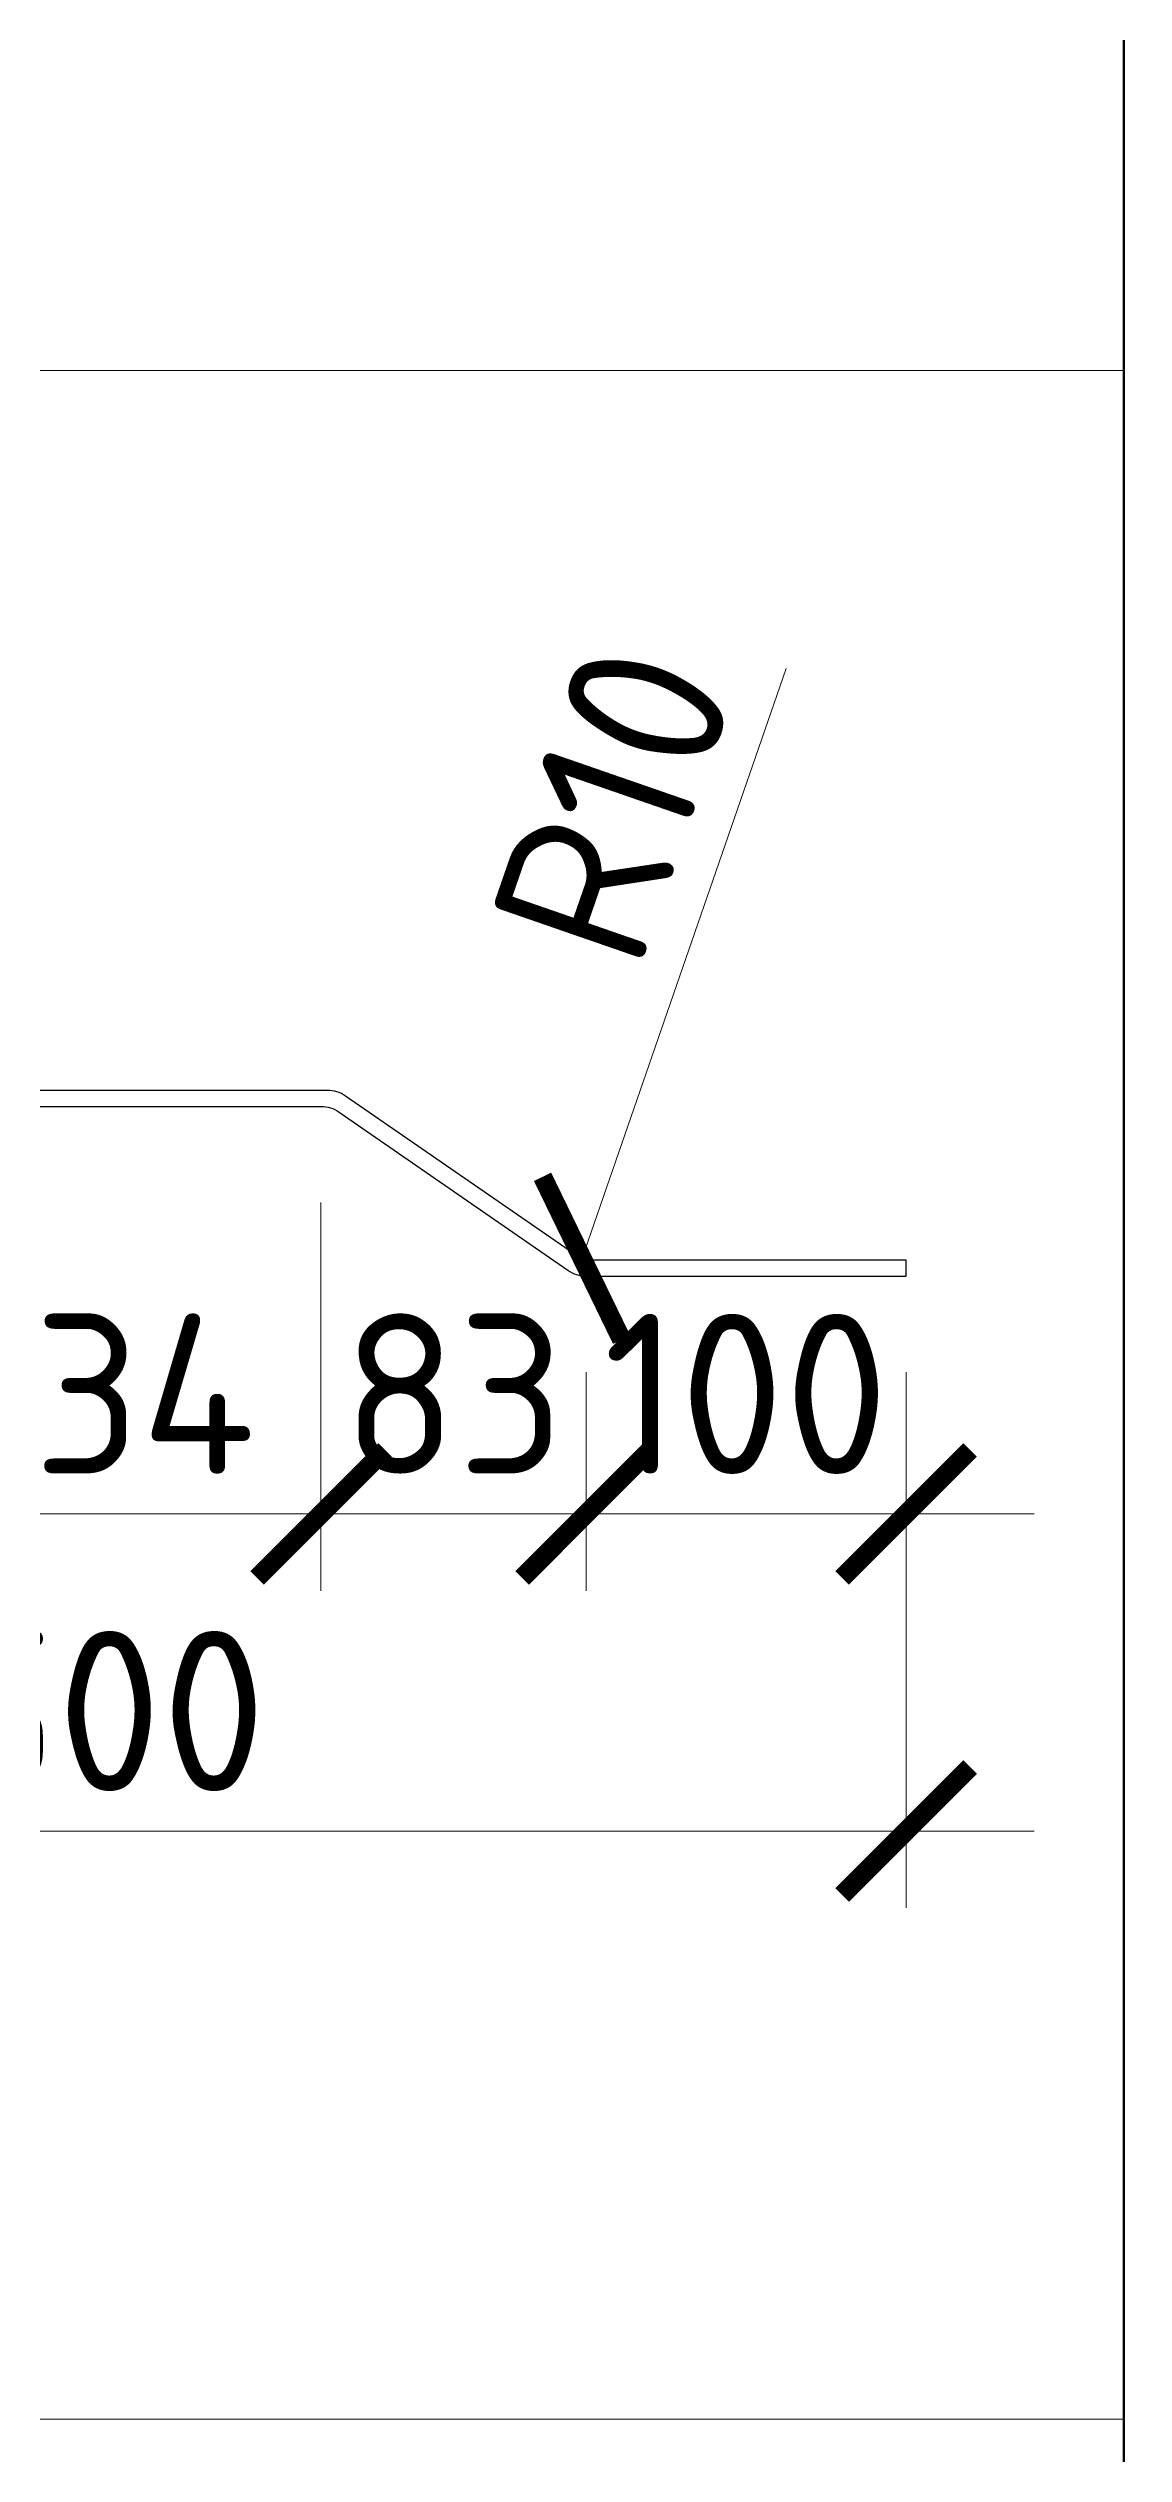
# Model space of a CAD drawing. Header units: millimetres. Extents: x -65574 to 111613, y -106550 to -50518.
# Drawn here: x 111156 to 111492, y -71346 to -70594 of the extents above; entities that cross this region are included whole.
import ezdxf

# ---------------------------------------------------------------- set-up
doc = ezdxf.new("R2010")
doc.units = ezdxf.units.MM
doc.layers.get('Defpoints').update_dxf_attribs({"color": 6})
doc.styles.add('GOST-2.304_Type-B', font='GOST Common.ttf')
doc.dimstyles.new('УРСТ', dxfattribs={"dimtxt": 2.5, "dimasz": 2, "dimexe": 1.2, "dimexo": 1.5, "dimtad": 1, "dimdec": 0, "dimrnd": 1, "dimtxsty": 'GOST-2.304_Type-B', "dimblk": 'ARCHTICK', "dimcen": 2, "dimdle": 2, "dimazin": 3, "dimtfac": 1, "dimtdec": 0, "dimtmove": 1, "dimatfit": 0, "dimldrblk": 'NONE', "dimlwd": 15, "dimlwe": 15, "dimarcsym": 0})

# ---------------------------------------------------------------- blocks, each defined once
blk = doc.blocks.new('*T36')
at = {"color": 7, "lineweight": 50, "transparency": 16777216}
for p, q in [((0, 0), (900, 0)), ((0, 0), (0, -6910)), ((900, 0), (900, -6910)), ((0, -6910), (900, -6910))]:
    blk.add_line(p, q, dxfattribs=at)
at = {"color": 7, "lineweight": 20, "transparency": 16777216}
for p, q in [((200, 0), (200, -6910)), ((0, -150), (900, -150)), ((0, -950), (900, -950)), ((0, -1750), (900, -1750)), ((0, -2750), (900, -2750)), ((0, -3550), (900, -3550)), ((200, -4350), (900, -4350)), ((0, -4990), (900, -4990))]:
    blk.add_line(p, q, dxfattribs=at)
at = {"color": 0, "lineweight": -2, "transparency": 16777216}
blk.add_line((0, -4350), (200, -4350), dxfattribs=at)
at = {"color": 7, "lineweight": 15, "transparency": 16777216}
blk.add_line((0, -5630), (900, -5630), dxfattribs=at)
at = {"color": 7, "lineweight": -2, "transparency": 16777216}
blk.add_line((0, -6270), (900, -6270), dxfattribs=at)
at = {"transparency": 16777216, "attachment_point": 5, "style": 'GOST-2.304_Type-B'}
for s, insert, char_height, width in [('Поз.', (100, -75), 50, 199.4), ('{\\H20x;Эскиз}', (550, -75), 2.5, 699.4), ('{\\H0.28571x;11}', (100, -550), 175, 199.4), ('12', (100, -1350), 50, 199.4), ('{\\H0.28571x;13}', (100, -2250), 175, 199.4), ('14', (100, -3150), 50, 199.4), ('{\\H0.28571x;15}', (100, -3950), 175, 199.4), ('Ф1', (100, -4670), 50, 199.4), ('Ф2', (100, -5310), 50, 199.4), ('Ф3', (100, -5950), 50, 199.4), ('Ф4', (100, -6590), 50, 199.4)]:
    blk.add_mtext(s, dxfattribs=dict(at, insert=insert, char_height=char_height, width=width))
blk = doc.blocks.new('_ArchTick')
at = {"color": 0, "linetype": 'ByBlock', "const_width": 0.15}
blk.add_lwpolyline([(-0.5, -0.5), (0.5, 0.5)], dxfattribs=at)
blk = doc.blocks.new('*D44')
at = {"color": 0, "lineweight": 15, "transparency": 16777216}
for p, q in [((111107.21, -70954.78), (111107.21, -71076.12)), ((111241.5, -70954.78), (111241.5, -71076.12)), ((111067.21, -71052.12), (111281.5, -71052.12))]:
    blk.add_line(p, q, dxfattribs=at)
at = {"layer": 'Defpoints', "color": 0, "lineweight": -2, "transparency": 16777216}
for p in [(111107.21, -70924.78), (111241.5, -70924.78), (111241.5, -71052.12)]:
    blk.add_point(p, dxfattribs=at)
at = {"color": 0, "lineweight": 15, "transparency": 16777216, "xscale": 40, "yscale": 40, "zscale": 40, "rotation": 180}
blk.add_blockref('_ArchTick', (111107.21, -71052.12), dxfattribs=at)
at = {"color": 0, "lineweight": 15, "transparency": 16777216, "xscale": 40, "yscale": 40, "zscale": 40}
blk.add_blockref('_ArchTick', (111241.5, -71052.12), dxfattribs=at)
at = {"color": 0, "lineweight": 15, "transparency": 16777216, "insert": (111174.36, -71014.62), "char_height": 50, "attachment_point": 5, "style": 'GOST-2.304_Type-B'}
blk.add_mtext('\\A1;134', dxfattribs=at)
blk = doc.blocks.new('_None')
blk = doc.blocks.new('*D45')
at = {"color": 0, "lineweight": 15, "transparency": 16777216}
for p, q in [((111241.5, -70954.78), (111241.5, -71076.12)), ((111324.36, -71007.78), (111324.36, -71076.12)), ((111201.5, -71052.12), (111364.36, -71052.12))]:
    blk.add_line(p, q, dxfattribs=at)
at = {"layer": 'Defpoints', "color": 0, "lineweight": -2, "transparency": 16777216}
for p in [(111241.5, -70924.78), (111324.36, -70977.78), (111324.36, -71052.12)]:
    blk.add_point(p, dxfattribs=at)
at = {"color": 0, "lineweight": 15, "transparency": 16777216, "xscale": 40, "yscale": 40, "zscale": 40, "rotation": 180}
blk.add_blockref('_ArchTick', (111241.5, -71052.12), dxfattribs=at)
at = {"color": 0, "lineweight": 15, "transparency": 16777216, "xscale": 40, "yscale": 40, "zscale": 40}
blk.add_blockref('_ArchTick', (111324.36, -71052.12), dxfattribs=at)
at = {"color": 0, "lineweight": 15, "transparency": 16777216, "insert": (111282.93, -71014.62), "char_height": 50, "attachment_point": 5, "style": 'GOST-2.304_Type-B'}
blk.add_mtext('\\A1;83', dxfattribs=at)
blk = doc.blocks.new('*D46')
at = {"color": 0, "lineweight": 15, "transparency": 16777216}
for p, q in [((111324.36, -71007.78), (111324.36, -71076.12)), ((111424.36, -71007.78), (111424.36, -71076.12)), ((111284.36, -71052.12), (111464.36, -71052.12))]:
    blk.add_line(p, q, dxfattribs=at)
at = {"layer": 'Defpoints', "color": 0, "lineweight": -2, "transparency": 16777216}
for p in [(111324.36, -70977.78), (111424.36, -70977.78), (111424.36, -71052.12)]:
    blk.add_point(p, dxfattribs=at)
at = {"color": 0, "lineweight": 15, "transparency": 16777216, "xscale": 40, "yscale": 40, "zscale": 40, "rotation": 180}
blk.add_blockref('_ArchTick', (111324.36, -71052.12), dxfattribs=at)
at = {"color": 0, "lineweight": 15, "transparency": 16777216, "xscale": 40, "yscale": 40, "zscale": 40}
blk.add_blockref('_ArchTick', (111424.36, -71052.12), dxfattribs=at)
at = {"color": 0, "lineweight": 15, "transparency": 16777216, "insert": (111374.36, -71014.62), "char_height": 50, "attachment_point": 5, "style": 'GOST-2.304_Type-B'}
blk.add_mtext('\\A1;100', dxfattribs=at)
blk = doc.blocks.new('*D47')
at = {"color": 0, "lineweight": 15, "transparency": 16777216}
for p, q in [((110924.36, -71007.78), (110924.36, -71175.18)), ((111424.36, -71007.78), (111424.36, -71175.18)), ((110884.36, -71151.18), (111464.36, -71151.18))]:
    blk.add_line(p, q, dxfattribs=at)
at = {"layer": 'Defpoints', "color": 0, "lineweight": -2, "transparency": 16777216}
for p in [(110924.36, -70977.78), (111424.36, -70977.78), (111424.36, -71151.18)]:
    blk.add_point(p, dxfattribs=at)
at = {"color": 0, "lineweight": 15, "transparency": 16777216, "xscale": 40, "yscale": 40, "zscale": 40, "rotation": 180}
blk.add_blockref('_ArchTick', (110924.36, -71151.18), dxfattribs=at)
at = {"color": 0, "lineweight": 15, "transparency": 16777216, "xscale": 40, "yscale": 40, "zscale": 40}
blk.add_blockref('_ArchTick', (111424.36, -71151.18), dxfattribs=at)
at = {"color": 0, "lineweight": 15, "transparency": 16777216, "insert": (111174.36, -71113.68), "char_height": 50, "attachment_point": 5, "style": 'GOST-2.304_Type-B'}
blk.add_mtext('\\A1;500', dxfattribs=at)
blk = doc.blocks.new('*D58')
at = {"color": 0, "lineweight": 15, "transparency": 16777216}
blk.add_line((111386.92, -70787.96), (111323.11, -70972.23), dxfattribs=at)
at = {"layer": 'Defpoints', "color": 0, "lineweight": -2, "transparency": 16777216}
for p in [(111326.38, -70962.78), (111323.11, -70972.23)]:
    blk.add_point(p, dxfattribs=at)
at = {"color": 0, "lineweight": 15, "transparency": 16777216, "xscale": 40, "yscale": 40, "zscale": 40, "rotation": 250.900383106945}
blk.add_blockref('_ArchTick', (111323.11, -70972.23), dxfattribs=at)
at = {"color": 0, "lineweight": 15, "transparency": 16777216, "insert": (111332.67, -70830.03), "char_height": 50, "attachment_point": 5, "rotation": 70.90038, "style": 'GOST-2.304_Type-B'}
blk.add_mtext('\\A1;R10', dxfattribs=at)

msp = doc.modelspace()

# ---------------------------------------------------------------- linework, layer by layer
at = {"color": 0, "lineweight": -2}
msp.add_lwpolyline([(111174.36, -70924.78), (111241.5, -70924.78, -0.152459), (111247.18, -70926.55), (111318.67, -70976, 0.152459), (111324.36, -70977.78), (111424.36, -70977.78), (111424.36, -70972.78), (111326.38, -70972.78, -0.152459), (111320.7, -70971), (111249.21, -70921.55, 0.152459), (111243.53, -70919.78), (111174.36, -70919.78), (111105.19, -70919.78, 0.152459), (111099.5, -70921.55), (111028.01, -70971, -0.152459), (111022.33, -70972.78), (110924.36, -70972.78), (110924.36, -70977.78), (111024.36, -70977.78, 0.152459), (111030.04, -70976), (111101.53, -70926.55, -0.152459), (111107.21, -70924.78)], format="xyb", close=True, dxfattribs=at)

# ---------------------------------------------------------------- block references
msp.add_blockref('*T36', (110592.44, -66344.92))

# ---------------------------------------------------------------- dimensions: what is measured, and where the dimension line sits
at = {"color": 0, "lineweight": 15}
dim = msp.add_radius_dim(center=(111326.38, -70962.78), mpoint=(111323.11, -70972.23), dimstyle='УРСТ', override={"dimscale": 0}, dxfattribs=at)
dim.commit()
dim.dimension.update_dxf_attribs({"geometry": '*D58', "text_midpoint": (111368.1, -70842.3), "dimtype": 164})
for base, p1, p2, picture, middle in [((111241.5, -71052.12), (111107.21, -70924.78), (111241.5, -70924.78), '*D44', (111174.36, -71014.62)), ((111424.36, -71151.18), (110924.36, -70977.78), (111424.36, -70977.78), '*D47', (111174.36, -71113.68))]:
    dim = msp.add_linear_dim(base=base, p1=p1, p2=p2, dimstyle='УРСТ', override={"dimscale": 0}, dxfattribs=at)
    dim.commit()
    dim.dimension.update_dxf_attribs({"geometry": picture, "text_midpoint": middle})
for base, p1, p2, picture, middle in [((111324.36, -71052.12), (111241.5, -70924.78), (111324.36, -70977.78), '*D45', (111282.93, -71052.12)), ((111424.36, -71052.12), (111324.36, -70977.78), (111424.36, -70977.78), '*D46', (111374.36, -71052.12))]:
    dim = msp.add_linear_dim(base=base, p1=p1, p2=p2, dimstyle='УРСТ', override={"dimscale": 0}, dxfattribs=at)
    dim.commit()
    dim.dimension.update_dxf_attribs({"geometry": picture, "text_midpoint": middle, "dimtype": 160})

doc.saveas('drawing.dxf')
